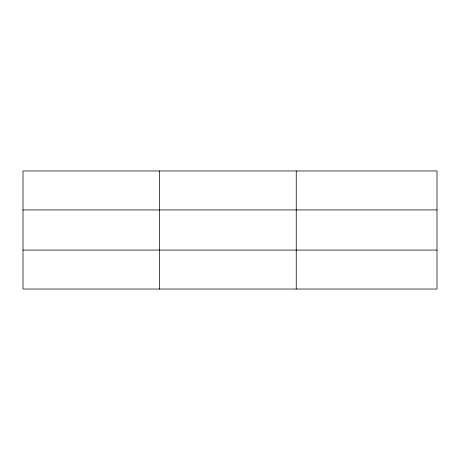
<?xml version="1.0" encoding="UTF-8"?>
<svg xmlns="http://www.w3.org/2000/svg" width="460" height="460" viewBox="0 0 460 460"><rect width="100%" height="100%" fill="white"/><g stroke="black" fill="none" stroke-linecap="round" stroke-linejoin="round"><path stroke-width="0.69" d="M159.62 170.965L159.62 289.035M296.24 170.965L296.24 289.035M437 250.073L437 289.035L23 289.035L23 170.965L437 170.965L437 250.073L23 250.073M23 209.927L437 209.927"/></g></svg>
